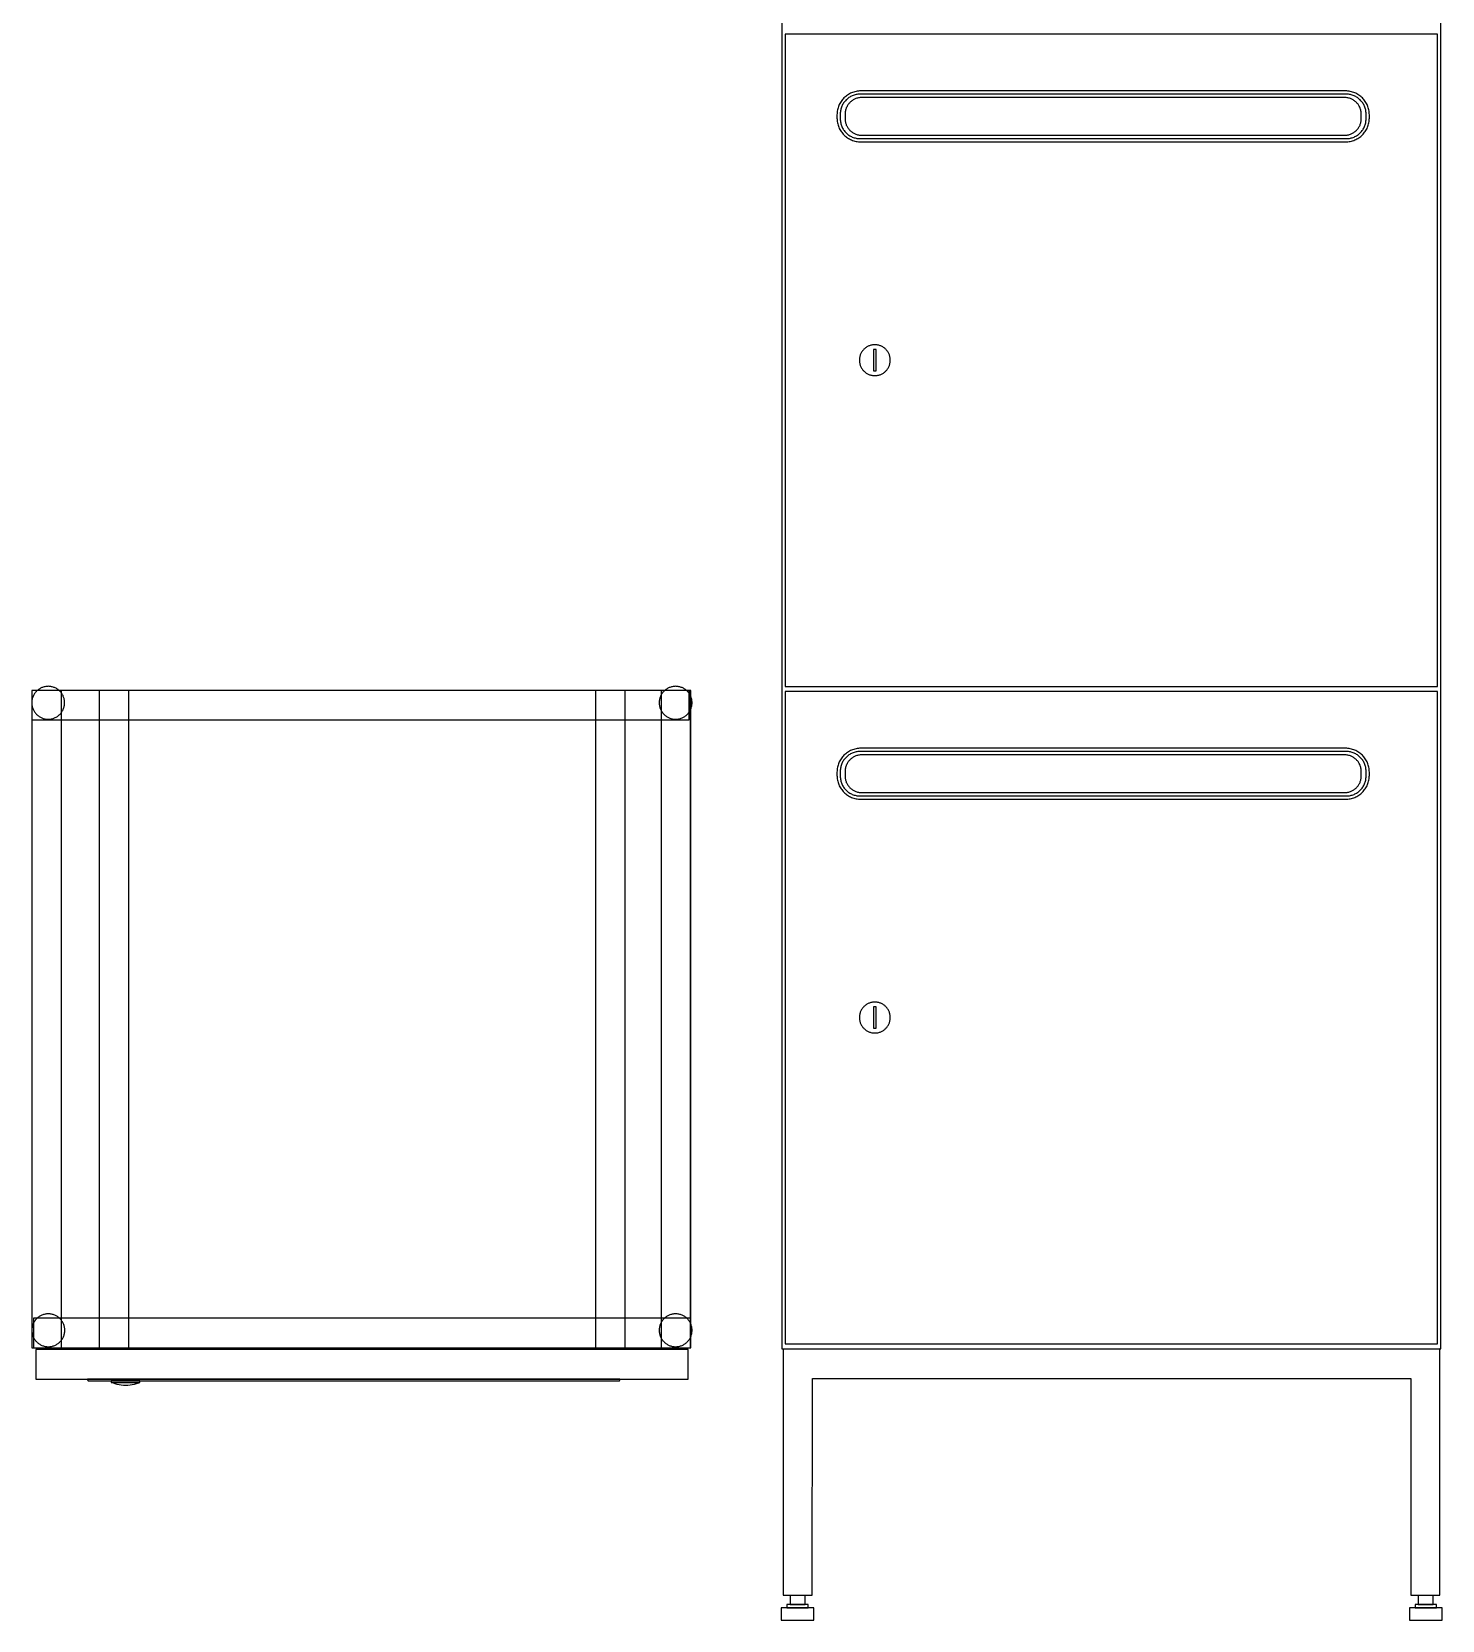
# Model space of a CAD drawing. Header units: millimetres. Extents: x 1075 to 13200, y 678 to 7235.
# Drawn here: x 1075 to 1934, y 3364 to 4331 of the extents above; entities that cross this region are included whole.
import ezdxf

# ---------------------------------------------------------------- set-up
doc = ezdxf.new("R2010")
doc.units = ezdxf.units.MM

msp = doc.modelspace()

# ---------------------------------------------------------------- linework, layer by layer
at = {"color": 0}
for points in [[(1932.81, 4729.5), (1531.81, 4729.5), (1531.81, 3529.5), (1932.81, 3529.5)], [(1095.27, 3922.69), (1095.26, 3923.2), (1095.22, 3923.71), (1095.15, 3924.21), (1095.07, 3924.7), (1094.95, 3925.19), (1094.82, 3925.66), (1094.66, 3926.12), (1094.48, 3926.58), (1094.28, 3927.02), (1094.06, 3927.45), (1093.82, 3927.87), (1093.56, 3928.28), (1093.28, 3928.67), (1092.98, 3929.05), (1092.67, 3929.41), (1092.34, 3929.76), (1091.99, 3930.09), (1091.63, 3930.4), (1091.25, 3930.7), (1090.86, 3930.98), (1090.45, 3931.24), (1090.03, 3931.48), (1089.6, 3931.7), (1089.16, 3931.9), (1088.71, 3932.08), (1088.24, 3932.24), (1087.77, 3932.37), (1087.28, 3932.48), (1086.79, 3932.57), (1086.29, 3932.64), (1085.78, 3932.67), (1085.27, 3932.69), (1084.76, 3932.67), (1084.25, 3932.64), (1083.75, 3932.57), (1083.26, 3932.48), (1082.77, 3932.37), (1082.3, 3932.24), (1081.83, 3932.08), (1081.38, 3931.9), (1080.94, 3931.7), (1080.5, 3931.48), (1080.09, 3931.24), (1079.68, 3930.98), (1079.29, 3930.7), (1078.91, 3930.4), (1078.55, 3930.09), (1078.2, 3929.76), (1077.87, 3929.41), (1077.55, 3929.05), (1077.26, 3928.67), (1076.98, 3928.28), (1076.72, 3927.87), (1076.48, 3927.45), (1076.26, 3927.02), (1076.06, 3926.58), (1075.88, 3926.12), (1075.72, 3925.66), (1075.58, 3925.19), (1075.47, 3924.7), (1075.38, 3924.21), (1075.32, 3923.71), (1075.28, 3923.2), (1075.27, 3922.69), (1075.28, 3922.17), (1075.32, 3921.67), (1075.38, 3921.17), (1075.47, 3920.67), (1075.58, 3920.19), (1075.72, 3919.72), (1075.88, 3919.25), (1076.06, 3918.8), (1076.26, 3918.35), (1076.48, 3917.92), (1076.72, 3917.5), (1076.98, 3917.1), (1077.26, 3916.71), (1077.55, 3916.33), (1077.87, 3915.97), (1078.2, 3915.62), (1078.55, 3915.29), (1078.91, 3914.97), (1079.29, 3914.68), (1079.68, 3914.4), (1080.09, 3914.14), (1080.5, 3913.9), (1080.94, 3913.67), (1081.38, 3913.47), (1081.83, 3913.3), (1082.3, 3913.14), (1082.77, 3913), (1083.26, 3912.89), (1083.75, 3912.8), (1084.25, 3912.74), (1084.76, 3912.7), (1085.27, 3912.69), (1085.78, 3912.7), (1086.29, 3912.74), (1086.79, 3912.8), (1087.28, 3912.89), (1087.77, 3913), (1088.24, 3913.14), (1088.71, 3913.3), (1089.16, 3913.47), (1089.6, 3913.67), (1090.03, 3913.9), (1090.45, 3914.14), (1090.86, 3914.4), (1091.25, 3914.68), (1091.63, 3914.97), (1091.99, 3915.29), (1092.34, 3915.62), (1092.67, 3915.97), (1092.98, 3916.33), (1093.28, 3916.71), (1093.56, 3917.1), (1093.82, 3917.5), (1094.06, 3917.92), (1094.28, 3918.35), (1094.48, 3918.8), (1094.66, 3919.25), (1094.82, 3919.72), (1094.95, 3920.19), (1095.07, 3920.67), (1095.15, 3921.17), (1095.22, 3921.67), (1095.26, 3922.17)], [(1476.3, 3930.16), (1075.3, 3930.16), (1075.3, 3530.16), (1476.3, 3530.16)], [(1093.4, 3930.16), (1075.4, 3930.16), (1075.4, 3530.16), (1093.4, 3530.16)], [(1475.4, 3930.16), (1075.4, 3930.16), (1075.4, 3912.36), (1475.4, 3912.36)], [(1093.34, 3930.16), (1075.4, 3930.16), (1075.4, 3530.24), (1093.34, 3530.24)], [(1134.32, 3930.08), (1116.27, 3930.08), (1116.27, 3530.26), (1134.32, 3530.26)], [(1436.32, 3930.08), (1418.27, 3930.08), (1418.27, 3530.26), (1436.32, 3530.26)], [(1477.12, 3922.69), (1477.11, 3923.2), (1477.07, 3923.71), (1477, 3924.21), (1476.91, 3924.7), (1476.8, 3925.19), (1476.67, 3925.66), (1476.51, 3926.12), (1476.33, 3926.58), (1476.13, 3927.02), (1475.91, 3927.45), (1475.67, 3927.87), (1475.41, 3928.28), (1475.13, 3928.67), (1474.83, 3929.05), (1474.52, 3929.41), (1474.19, 3929.76), (1473.84, 3930.09), (1473.48, 3930.4), (1473.1, 3930.7), (1472.71, 3930.98), (1472.3, 3931.24), (1471.88, 3931.48), (1471.45, 3931.7), (1471.01, 3931.9), (1470.55, 3932.08), (1470.09, 3932.24), (1469.62, 3932.37), (1469.13, 3932.48), (1468.64, 3932.57), (1468.14, 3932.64), (1467.63, 3932.67), (1467.12, 3932.69), (1466.6, 3932.67), (1466.1, 3932.64), (1465.6, 3932.57), (1465.1, 3932.48), (1464.62, 3932.37), (1464.15, 3932.24), (1463.68, 3932.08), (1463.23, 3931.9), (1462.78, 3931.7), (1462.35, 3931.48), (1461.94, 3931.24), (1461.53, 3930.98), (1461.14, 3930.7), (1460.76, 3930.4), (1460.4, 3930.09), (1460.05, 3929.76), (1459.72, 3929.41), (1459.4, 3929.05), (1459.11, 3928.67), (1458.83, 3928.28), (1458.57, 3927.87), (1458.33, 3927.45), (1458.11, 3927.02), (1457.9, 3926.58), (1457.73, 3926.12), (1457.57, 3925.66), (1457.43, 3925.19), (1457.32, 3924.7), (1457.23, 3924.21), (1457.17, 3923.71), (1457.13, 3923.2), (1457.12, 3922.69), (1457.13, 3922.17), (1457.17, 3921.67), (1457.23, 3921.17), (1457.32, 3920.67), (1457.43, 3920.19), (1457.57, 3919.72), (1457.73, 3919.25), (1457.9, 3918.8), (1458.11, 3918.35), (1458.33, 3917.92), (1458.57, 3917.5), (1458.83, 3917.1), (1459.11, 3916.71), (1459.4, 3916.33), (1459.72, 3915.97), (1460.05, 3915.62), (1460.4, 3915.29), (1460.76, 3914.97), (1461.14, 3914.68), (1461.53, 3914.4), (1461.94, 3914.14), (1462.35, 3913.9), (1462.78, 3913.67), (1463.23, 3913.47), (1463.68, 3913.3), (1464.15, 3913.14), (1464.62, 3913), (1465.1, 3912.89), (1465.6, 3912.8), (1466.1, 3912.74), (1466.6, 3912.7), (1467.12, 3912.69), (1467.63, 3912.7), (1468.14, 3912.74), (1468.64, 3912.8), (1469.13, 3912.89), (1469.62, 3913), (1470.09, 3913.14), (1470.55, 3913.3), (1471.01, 3913.47), (1471.45, 3913.67), (1471.88, 3913.9), (1472.3, 3914.14), (1472.71, 3914.4), (1473.1, 3914.68), (1473.48, 3914.97), (1473.84, 3915.29), (1474.19, 3915.62), (1474.52, 3915.97), (1474.83, 3916.33), (1475.13, 3916.71), (1475.41, 3917.1), (1475.67, 3917.5), (1475.91, 3917.92), (1476.13, 3918.35), (1476.33, 3918.8), (1476.51, 3919.25), (1476.67, 3919.72), (1476.8, 3920.19), (1476.91, 3920.67), (1477, 3921.17), (1477.07, 3921.67), (1477.11, 3922.17)], [(1476.23, 3930.22), (1458.23, 3930.22), (1458.23, 3530.22), (1476.23, 3530.22)], [(1476.3, 3930.16), (1458.3, 3930.16), (1458.3, 3530.16), (1476.3, 3530.16)], [(1095.35, 3540.84), (1095.34, 3541.36), (1095.3, 3541.86), (1095.24, 3542.36), (1095.15, 3542.86), (1095.03, 3543.34), (1094.9, 3543.81), (1094.74, 3544.28), (1094.56, 3544.73), (1094.36, 3545.18), (1094.14, 3545.61), (1093.9, 3546.03), (1093.64, 3546.43), (1093.36, 3546.82), (1093.07, 3547.2), (1092.75, 3547.56), (1092.42, 3547.91), (1092.07, 3548.24), (1091.71, 3548.56), (1091.33, 3548.85), (1090.94, 3549.13), (1090.53, 3549.39), (1090.11, 3549.63), (1089.68, 3549.86), (1089.24, 3550.06), (1088.79, 3550.23), (1088.32, 3550.39), (1087.85, 3550.53), (1087.36, 3550.64), (1086.87, 3550.73), (1086.37, 3550.79), (1085.86, 3550.83), (1085.35, 3550.84), (1084.84, 3550.83), (1084.33, 3550.79), (1083.83, 3550.73), (1083.34, 3550.64), (1082.85, 3550.53), (1082.38, 3550.39), (1081.91, 3550.23), (1081.46, 3550.06), (1081.02, 3549.86), (1080.59, 3549.63), (1080.17, 3549.39), (1079.76, 3549.13), (1079.37, 3548.85), (1078.99, 3548.56), (1078.63, 3548.24), (1078.28, 3547.91), (1077.95, 3547.56), (1077.64, 3547.2), (1077.34, 3546.82), (1077.06, 3546.43), (1076.8, 3546.03), (1076.56, 3545.61), (1076.34, 3545.18), (1076.14, 3544.73), (1075.96, 3544.28), (1075.8, 3543.81), (1075.66, 3543.34), (1075.55, 3542.86), (1075.47, 3542.36), (1075.4, 3541.86), (1075.36, 3541.36), (1075.35, 3540.84), (1075.36, 3540.33), (1075.4, 3539.82), (1075.47, 3539.32), (1075.55, 3538.83), (1075.66, 3538.34), (1075.8, 3537.87), (1075.96, 3537.41), (1076.14, 3536.95), (1076.34, 3536.51), (1076.56, 3536.08), (1076.8, 3535.66), (1077.06, 3535.25), (1077.34, 3534.86), (1077.64, 3534.48), (1077.95, 3534.12), (1078.28, 3533.77), (1078.63, 3533.44), (1078.99, 3533.13), (1079.37, 3532.83), (1079.76, 3532.55), (1080.17, 3532.29), (1080.59, 3532.05), (1081.02, 3531.83), (1081.46, 3531.63), (1081.91, 3531.45), (1082.38, 3531.29), (1082.85, 3531.16), (1083.34, 3531.05), (1083.83, 3530.96), (1084.33, 3530.89), (1084.84, 3530.86), (1085.35, 3530.84), (1085.86, 3530.86), (1086.37, 3530.89), (1086.87, 3530.96), (1087.36, 3531.05), (1087.85, 3531.16), (1088.32, 3531.29), (1088.79, 3531.45), (1089.24, 3531.63), (1089.68, 3531.83), (1090.11, 3532.05), (1090.53, 3532.29), (1090.94, 3532.55), (1091.33, 3532.83), (1091.71, 3533.13), (1092.07, 3533.44), (1092.42, 3533.77), (1092.75, 3534.12), (1093.07, 3534.48), (1093.36, 3534.86), (1093.64, 3535.25), (1093.9, 3535.66), (1094.14, 3536.08), (1094.36, 3536.51), (1094.56, 3536.95), (1094.74, 3537.41), (1094.9, 3537.87), (1095.03, 3538.34), (1095.15, 3538.83), (1095.24, 3539.32), (1095.3, 3539.82), (1095.34, 3540.33)], [(1476.3, 3548.16), (1076.3, 3548.16), (1076.3, 3530.16), (1476.3, 3530.16)], [(1477.12, 3540.84), (1477.11, 3541.36), (1477.07, 3541.86), (1477, 3542.36), (1476.91, 3542.86), (1476.8, 3543.34), (1476.67, 3543.81), (1476.51, 3544.28), (1476.33, 3544.73), (1476.13, 3545.18), (1475.91, 3545.61), (1475.67, 3546.03), (1475.41, 3546.43), (1475.13, 3546.82), (1474.83, 3547.2), (1474.52, 3547.56), (1474.19, 3547.91), (1473.84, 3548.24), (1473.48, 3548.56), (1473.1, 3548.85), (1472.71, 3549.13), (1472.3, 3549.39), (1471.88, 3549.63), (1471.45, 3549.86), (1471.01, 3550.06), (1470.55, 3550.23), (1470.09, 3550.39), (1469.62, 3550.53), (1469.13, 3550.64), (1468.64, 3550.73), (1468.14, 3550.79), (1467.63, 3550.83), (1467.12, 3550.84), (1466.6, 3550.83), (1466.1, 3550.79), (1465.6, 3550.73), (1465.1, 3550.64), (1464.62, 3550.53), (1464.15, 3550.39), (1463.68, 3550.23), (1463.23, 3550.06), (1462.78, 3549.86), (1462.35, 3549.63), (1461.94, 3549.39), (1461.53, 3549.13), (1461.14, 3548.85), (1460.76, 3548.56), (1460.4, 3548.24), (1460.05, 3547.91), (1459.72, 3547.56), (1459.4, 3547.2), (1459.11, 3546.82), (1458.83, 3546.43), (1458.57, 3546.03), (1458.33, 3545.61), (1458.11, 3545.18), (1457.9, 3544.73), (1457.73, 3544.28), (1457.57, 3543.81), (1457.43, 3543.34), (1457.32, 3542.86), (1457.23, 3542.36), (1457.17, 3541.86), (1457.13, 3541.36), (1457.12, 3540.84), (1457.13, 3540.33), (1457.17, 3539.82), (1457.23, 3539.32), (1457.32, 3538.83), (1457.43, 3538.34), (1457.57, 3537.87), (1457.73, 3537.41), (1457.9, 3536.95), (1458.11, 3536.51), (1458.33, 3536.08), (1458.57, 3535.66), (1458.83, 3535.25), (1459.11, 3534.86), (1459.4, 3534.48), (1459.72, 3534.12), (1460.05, 3533.77), (1460.4, 3533.44), (1460.76, 3533.13), (1461.14, 3532.83), (1461.53, 3532.55), (1461.94, 3532.29), (1462.35, 3532.05), (1462.78, 3531.83), (1463.23, 3531.63), (1463.68, 3531.45), (1464.15, 3531.29), (1464.62, 3531.16), (1465.1, 3531.05), (1465.6, 3530.96), (1466.1, 3530.89), (1466.6, 3530.86), (1467.12, 3530.84), (1467.63, 3530.86), (1468.14, 3530.89), (1468.64, 3530.96), (1469.13, 3531.05), (1469.62, 3531.16), (1470.09, 3531.29), (1470.55, 3531.45), (1471.01, 3531.63), (1471.45, 3531.83), (1471.88, 3532.05), (1472.3, 3532.29), (1472.71, 3532.55), (1473.1, 3532.83), (1473.48, 3533.13), (1473.84, 3533.44), (1474.19, 3533.77), (1474.52, 3534.12), (1474.83, 3534.48), (1475.13, 3534.86), (1475.41, 3535.25), (1475.67, 3535.66), (1475.91, 3536.08), (1476.13, 3536.51), (1476.33, 3536.95), (1476.51, 3537.41), (1476.67, 3537.87), (1476.8, 3538.34), (1476.91, 3538.83), (1477, 3539.32), (1477.07, 3539.82), (1477.11, 3540.33)], [(1474.73, 3529.07), (1077.73, 3529.07), (1077.73, 3511.07), (1474.73, 3511.07)], [(1433.23, 3511.1), (1109.25, 3511.1), (1109.25, 3510.63), (1109.25, 3510.6), (1109.25, 3510.58), (1109.26, 3510.55), (1109.26, 3510.53), (1109.27, 3510.5), (1109.27, 3510.48), (1109.28, 3510.45), (1109.29, 3510.43), (1109.3, 3510.41), (1109.31, 3510.38), (1109.32, 3510.36), (1109.34, 3510.34), (1109.35, 3510.32), (1109.37, 3510.3), (1109.38, 3510.28), (1109.4, 3510.26), (1109.42, 3510.25), (1109.44, 3510.23), (1109.46, 3510.22), (1109.48, 3510.2), (1109.5, 3510.19), (1109.52, 3510.18), (1109.54, 3510.16), (1109.57, 3510.15), (1109.59, 3510.14), (1109.61, 3510.14), (1109.64, 3510.13), (1109.66, 3510.12), (1109.69, 3510.12), (1109.72, 3510.12), (1109.74, 3510.11), (1109.77, 3510.11), (1432.71, 3510.11), (1432.74, 3510.11), (1432.77, 3510.12), (1432.79, 3510.12), (1432.82, 3510.12), (1432.84, 3510.13), (1432.87, 3510.14), (1432.89, 3510.14), (1432.91, 3510.15), (1432.94, 3510.16), (1432.96, 3510.18), (1432.98, 3510.19), (1433, 3510.2), (1433.02, 3510.22), (1433.04, 3510.23), (1433.06, 3510.25), (1433.08, 3510.26), (1433.1, 3510.28), (1433.11, 3510.3), (1433.13, 3510.32), (1433.14, 3510.34), (1433.16, 3510.36), (1433.17, 3510.38), (1433.18, 3510.41), (1433.19, 3510.43), (1433.2, 3510.45), (1433.21, 3510.48), (1433.22, 3510.5), (1433.22, 3510.53), (1433.23, 3510.55), (1433.23, 3510.58), (1433.23, 3510.6), (1433.23, 3510.63)], [(1141.03, 3510.13), (1123.5, 3510.13), (1123.5, 3508.98), (1141.03, 3508.98)]]:
    msp.add_lwpolyline(points, close=True, dxfattribs=at)
msp.add_lwpolyline([(1124.49, 3508.98), (1125.76, 3508.51), (1127.05, 3508.13), (1128.37, 3507.83), (1129.71, 3507.61), (1131.05, 3507.48), (1132.4, 3507.44), (1133.76, 3507.48), (1135.1, 3507.61), (1136.44, 3507.82), (1137.76, 3508.12), (1139.06, 3508.5), (1140.33, 3508.96)], dxfattribs=at)
for points in [[(1930.81, 4329.5, 0), (1533.81, 4329.5, 0), (1533.81, 3932.5, 0), (1930.81, 3932.5, 0)], [(1889.31, 4280.48, 0), (1889.29, 4281.22, 0), (1889.24, 4281.96, 0), (1889.14, 4282.69, 0), (1889.02, 4283.4, 0), (1888.85, 4284.1, 0), (1888.66, 4284.79, 0), (1888.43, 4285.47, 0), (1888.17, 4286.13, 0), (1887.88, 4286.77, 0), (1887.56, 4287.4, 0), (1887.21, 4288, 0), (1886.83, 4288.59, 0), (1886.42, 4289.16, 0), (1885.99, 4289.71, 0), (1885.54, 4290.24, 0), (1885.06, 4290.74, 0), (1884.55, 4291.22, 0), (1884.02, 4291.68, 0), (1883.48, 4292.11, 0), (1882.91, 4292.52, 0), (1882.32, 4292.89, 0), (1881.71, 4293.24, 0), (1881.08, 4293.56, 0), (1880.44, 4293.86, 0), (1879.78, 4294.12, 0), (1879.11, 4294.34, 0), (1878.42, 4294.54, 0), (1877.72, 4294.7, 0), (1877, 4294.83, 0), (1876.28, 4294.92, 0), (1875.54, 4294.98, 0), (1874.79, 4295, 0), (1579.83, 4295, 0), (1579.08, 4294.98, 0), (1578.35, 4294.92, 0), (1577.62, 4294.83, 0), (1576.91, 4294.7, 0), (1576.2, 4294.54, 0), (1575.52, 4294.34, 0), (1574.84, 4294.12, 0), (1574.18, 4293.86, 0), (1573.54, 4293.56, 0), (1572.91, 4293.24, 0), (1572.31, 4292.89, 0), (1571.72, 4292.52, 0), (1571.15, 4292.11, 0), (1570.6, 4291.68, 0), (1570.07, 4291.22, 0), (1569.57, 4290.74, 0), (1569.09, 4290.24, 0), (1568.63, 4289.71, 0), (1568.2, 4289.16, 0), (1567.79, 4288.59, 0), (1567.41, 4288, 0), (1567.07, 4287.4, 0), (1566.74, 4286.77, 0), (1566.45, 4286.13, 0), (1566.19, 4285.47, 0), (1565.96, 4284.79, 0), (1565.77, 4284.1, 0), (1565.61, 4283.4, 0), (1565.48, 4282.69, 0), (1565.39, 4281.96, 0), (1565.33, 4281.22, 0), (1565.31, 4280.48, 0), (1565.31, 4278.52, 0), (1565.33, 4277.77, 0), (1565.39, 4277.03, 0), (1565.48, 4276.31, 0), (1565.61, 4275.59, 0), (1565.77, 4274.89, 0), (1565.96, 4274.2, 0), (1566.19, 4273.53, 0), (1566.45, 4272.87, 0), (1566.74, 4272.23, 0), (1567.07, 4271.6, 0), (1567.41, 4270.99, 0), (1567.79, 4270.4, 0), (1568.2, 4269.83, 0), (1568.63, 4269.28, 0), (1569.09, 4268.76, 0), (1569.57, 4268.25, 0), (1570.07, 4267.77, 0), (1570.6, 4267.32, 0), (1571.15, 4266.88, 0), (1571.72, 4266.48, 0), (1572.31, 4266.1, 0), (1572.91, 4265.75, 0), (1573.54, 4265.43, 0), (1574.18, 4265.14, 0), (1574.84, 4264.88, 0), (1575.52, 4264.65, 0), (1576.2, 4264.45, 0), (1576.91, 4264.29, 0), (1577.62, 4264.16, 0), (1578.35, 4264.07, 0), (1579.08, 4264.02, 0), (1579.83, 4264, 0), (1874.79, 4264, 0), (1875.54, 4264.02, 0), (1876.28, 4264.07, 0), (1877, 4264.16, 0), (1877.72, 4264.29, 0), (1878.42, 4264.45, 0), (1879.11, 4264.65, 0), (1879.78, 4264.88, 0), (1880.44, 4265.14, 0), (1881.08, 4265.43, 0), (1881.71, 4265.75, 0), (1882.32, 4266.1, 0), (1882.91, 4266.48, 0), (1883.48, 4266.88, 0), (1884.02, 4267.32, 0), (1884.55, 4267.77, 0), (1885.06, 4268.25, 0), (1885.54, 4268.76, 0), (1885.99, 4269.28, 0), (1886.42, 4269.83, 0), (1886.83, 4270.4, 0), (1887.21, 4270.99, 0), (1887.56, 4271.6, 0), (1887.88, 4272.23, 0), (1888.17, 4272.87, 0), (1888.43, 4273.53, 0), (1888.66, 4274.2, 0), (1888.85, 4274.89, 0), (1889.02, 4275.59, 0), (1889.14, 4276.31, 0), (1889.24, 4277.03, 0), (1889.29, 4277.77, 0), (1889.31, 4278.52, 0)], [(1887.31, 4281, 0), (1887.3, 4281.61, 0), (1887.25, 4282.22, 0), (1887.17, 4282.82, 0), (1887.07, 4283.41, 0), (1886.93, 4283.99, 0), (1886.77, 4284.56, 0), (1886.58, 4285.12, 0), (1886.37, 4285.67, 0), (1886.13, 4286.2, 0), (1885.86, 4286.71, 0), (1885.57, 4287.22, 0), (1885.26, 4287.7, 0), (1884.93, 4288.17, 0), (1884.57, 4288.63, 0), (1884.19, 4289.06, 0), (1883.79, 4289.48, 0), (1883.38, 4289.88, 0), (1882.94, 4290.26, 0), (1882.49, 4290.61, 0), (1882.02, 4290.95, 0), (1881.53, 4291.26, 0), (1881.03, 4291.55, 0), (1880.51, 4291.81, 0), (1879.98, 4292.05, 0), (1879.44, 4292.27, 0), (1878.88, 4292.46, 0), (1878.31, 4292.62, 0), (1877.73, 4292.75, 0), (1877.14, 4292.86, 0), (1876.54, 4292.94, 0), (1875.93, 4292.98, 0), (1875.31, 4293, 0), (1579.31, 4293, 0), (1578.69, 4292.98, 0), (1578.09, 4292.94, 0), (1577.49, 4292.86, 0), (1576.89, 4292.75, 0), (1576.31, 4292.62, 0), (1575.74, 4292.46, 0), (1575.19, 4292.27, 0), (1574.64, 4292.05, 0), (1574.11, 4291.81, 0), (1573.59, 4291.55, 0), (1573.09, 4291.26, 0), (1572.6, 4290.95, 0), (1572.13, 4290.61, 0), (1571.68, 4290.26, 0), (1571.24, 4289.88, 0), (1570.83, 4289.48, 0), (1570.43, 4289.06, 0), (1570.05, 4288.63, 0), (1569.7, 4288.17, 0), (1569.36, 4287.7, 0), (1569.05, 4287.22, 0), (1568.76, 4286.71, 0), (1568.5, 4286.2, 0), (1568.26, 4285.67, 0), (1568.04, 4285.12, 0), (1567.85, 4284.56, 0), (1567.69, 4283.99, 0), (1567.56, 4283.41, 0), (1567.45, 4282.82, 0), (1567.37, 4282.22, 0), (1567.33, 4281.61, 0), (1567.31, 4281, 0), (1567.31, 4278, 0), (1567.33, 4277.38, 0), (1567.37, 4276.77, 0), (1567.45, 4276.17, 0), (1567.56, 4275.58, 0), (1567.69, 4275, 0), (1567.85, 4274.43, 0), (1568.04, 4273.87, 0), (1568.26, 4273.33, 0), (1568.5, 4272.8, 0), (1568.76, 4272.28, 0), (1569.05, 4271.78, 0), (1569.36, 4271.29, 0), (1569.7, 4270.82, 0), (1570.05, 4270.37, 0), (1570.43, 4269.93, 0), (1570.83, 4269.51, 0), (1571.24, 4269.12, 0), (1571.68, 4268.74, 0), (1572.13, 4268.38, 0), (1572.6, 4268.05, 0), (1573.09, 4267.74, 0), (1573.59, 4267.45, 0), (1574.11, 4267.18, 0), (1574.64, 4266.94, 0), (1575.19, 4266.73, 0), (1575.74, 4266.54, 0), (1576.31, 4266.38, 0), (1576.89, 4266.24, 0), (1577.49, 4266.14, 0), (1578.09, 4266.06, 0), (1578.69, 4266.01, 0), (1579.31, 4266, 0), (1875.31, 4266, 0), (1875.93, 4266.01, 0), (1876.54, 4266.06, 0), (1877.14, 4266.14, 0), (1877.73, 4266.24, 0), (1878.31, 4266.38, 0), (1878.88, 4266.54, 0), (1879.44, 4266.73, 0), (1879.98, 4266.94, 0), (1880.51, 4267.18, 0), (1881.03, 4267.45, 0), (1881.53, 4267.74, 0), (1882.02, 4268.05, 0), (1882.49, 4268.38, 0), (1882.94, 4268.74, 0), (1883.38, 4269.12, 0), (1883.79, 4269.51, 0), (1884.19, 4269.93, 0), (1884.57, 4270.37, 0), (1884.93, 4270.82, 0), (1885.26, 4271.29, 0), (1885.57, 4271.78, 0), (1885.86, 4272.28, 0), (1886.13, 4272.8, 0), (1886.37, 4273.33, 0), (1886.58, 4273.87, 0), (1886.77, 4274.43, 0), (1886.93, 4275, 0), (1887.07, 4275.58, 0), (1887.17, 4276.17, 0), (1887.25, 4276.77, 0), (1887.3, 4277.38, 0), (1887.31, 4278, 0)], [(1884.42, 4280.8, 0), (1884.41, 4281.33, 0), (1884.37, 4281.84, 0), (1884.3, 4282.35, 0), (1884.21, 4282.85, 0), (1884.1, 4283.34, 0), (1883.96, 4283.82, 0), (1883.8, 4284.3, 0), (1883.62, 4284.76, 0), (1883.42, 4285.21, 0), (1883.19, 4285.65, 0), (1882.95, 4286.07, 0), (1882.68, 4286.48, 0), (1882.4, 4286.88, 0), (1882.1, 4287.27, 0), (1881.78, 4287.64, 0), (1881.44, 4287.99, 0), (1881.09, 4288.33, 0), (1880.72, 4288.64, 0), (1880.33, 4288.95, 0), (1879.94, 4289.23, 0), (1879.52, 4289.49, 0), (1879.1, 4289.74, 0), (1878.66, 4289.96, 0), (1878.21, 4290.17, 0), (1877.75, 4290.35, 0), (1877.28, 4290.51, 0), (1876.79, 4290.65, 0), (1876.3, 4290.76, 0), (1875.8, 4290.85, 0), (1875.29, 4290.91, 0), (1874.78, 4290.95, 0), (1874.26, 4290.97, 0), (1580.37, 4290.97, 0), (1579.84, 4290.95, 0), (1579.33, 4290.91, 0), (1578.82, 4290.85, 0), (1578.32, 4290.76, 0), (1577.83, 4290.65, 0), (1577.35, 4290.51, 0), (1576.87, 4290.35, 0), (1576.41, 4290.17, 0), (1575.96, 4289.96, 0), (1575.52, 4289.74, 0), (1575.1, 4289.49, 0), (1574.69, 4289.23, 0), (1574.29, 4288.95, 0), (1573.9, 4288.64, 0), (1573.53, 4288.33, 0), (1573.18, 4287.99, 0), (1572.84, 4287.64, 0), (1572.53, 4287.27, 0), (1572.22, 4286.88, 0), (1571.94, 4286.48, 0), (1571.68, 4286.07, 0), (1571.43, 4285.65, 0), (1571.21, 4285.21, 0), (1571, 4284.76, 0), (1570.82, 4284.3, 0), (1570.66, 4283.82, 0), (1570.52, 4283.34, 0), (1570.41, 4282.85, 0), (1570.32, 4282.35, 0), (1570.26, 4281.84, 0), (1570.22, 4281.33, 0), (1570.2, 4280.8, 0), (1570.2, 4278.19, 0), (1570.22, 4277.67, 0), (1570.26, 4277.15, 0), (1570.32, 4276.64, 0), (1570.41, 4276.14, 0), (1570.52, 4275.65, 0), (1570.66, 4275.17, 0), (1570.82, 4274.7, 0), (1571, 4274.24, 0), (1571.21, 4273.79, 0), (1571.43, 4273.35, 0), (1571.68, 4272.92, 0), (1571.94, 4272.51, 0), (1572.22, 4272.11, 0), (1572.53, 4271.73, 0), (1572.84, 4271.36, 0), (1573.18, 4271.01, 0), (1573.53, 4270.67, 0), (1573.9, 4270.35, 0), (1574.29, 4270.05, 0), (1574.69, 4269.76, 0), (1575.1, 4269.5, 0), (1575.52, 4269.26, 0), (1575.96, 4269.03, 0), (1576.41, 4268.83, 0), (1576.87, 4268.64, 0), (1577.35, 4268.48, 0), (1577.83, 4268.35, 0), (1578.32, 4268.23, 0), (1578.82, 4268.14, 0), (1579.33, 4268.08, 0), (1579.84, 4268.04, 0), (1580.37, 4268.03, 0), (1874.26, 4268.03, 0), (1874.78, 4268.04, 0), (1875.29, 4268.08, 0), (1875.8, 4268.14, 0), (1876.3, 4268.23, 0), (1876.79, 4268.35, 0), (1877.28, 4268.48, 0), (1877.75, 4268.64, 0), (1878.21, 4268.83, 0), (1878.66, 4269.03, 0), (1879.1, 4269.26, 0), (1879.52, 4269.5, 0), (1879.94, 4269.76, 0), (1880.33, 4270.05, 0), (1880.72, 4270.35, 0), (1881.09, 4270.67, 0), (1881.44, 4271.01, 0), (1881.78, 4271.36, 0), (1882.1, 4271.73, 0), (1882.4, 4272.11, 0), (1882.68, 4272.51, 0), (1882.95, 4272.92, 0), (1883.19, 4273.35, 0), (1883.42, 4273.79, 0), (1883.62, 4274.24, 0), (1883.8, 4274.7, 0), (1883.96, 4275.17, 0), (1884.1, 4275.65, 0), (1884.21, 4276.14, 0), (1884.3, 4276.64, 0), (1884.37, 4277.15, 0), (1884.41, 4277.67, 0), (1884.42, 4278.19, 0)], [(1597.76, 4131.15, 0.48), (1597.75, 4131.63, 0.48), (1597.71, 4132.11, 0.48), (1597.65, 4132.58, 0.48), (1597.57, 4133.04, 0.48), (1597.46, 4133.5, 0.48), (1597.34, 4133.95, 0.48), (1597.19, 4134.38, 0.48), (1597.02, 4134.81, 0.48), (1596.83, 4135.23, 0.48), (1596.62, 4135.63, 0.48), (1596.4, 4136.03, 0.48), (1596.15, 4136.41, 0.48), (1595.89, 4136.78, 0.48), (1595.61, 4137.13, 0.48), (1595.32, 4137.47, 0.48), (1595, 4137.8, 0.48), (1594.68, 4138.11, 0.48), (1594.34, 4138.41, 0.48), (1593.98, 4138.69, 0.48), (1593.61, 4138.95, 0.48), (1593.23, 4139.19, 0.48), (1592.84, 4139.42, 0.48), (1592.43, 4139.63, 0.48), (1592.02, 4139.82, 0.48), (1591.59, 4139.98, 0.48), (1591.15, 4140.13, 0.48), (1590.7, 4140.26, 0.48), (1590.25, 4140.36, 0.48), (1589.79, 4140.45, 0.48), (1589.32, 4140.51, 0.48), (1588.84, 4140.54, 0.48), (1588.36, 4140.56, 0.48), (1587.87, 4140.54, 0.48), (1587.4, 4140.51, 0.48), (1586.93, 4140.45, 0.48), (1586.46, 4140.36, 0.48), (1586.01, 4140.26, 0.48), (1585.56, 4140.13, 0.48), (1585.12, 4139.98, 0.48), (1584.7, 4139.82, 0.48), (1584.28, 4139.63, 0.48), (1583.88, 4139.42, 0.48), (1583.48, 4139.19, 0.48), (1583.1, 4138.95, 0.48), (1582.73, 4138.69, 0.48), (1582.38, 4138.41, 0.48), (1582.03, 4138.11, 0.48), (1581.71, 4137.8, 0.48), (1581.4, 4137.47, 0.48), (1581.1, 4137.13, 0.48), (1580.82, 4136.78, 0.48), (1580.56, 4136.41, 0.48), (1580.32, 4136.03, 0.48), (1580.09, 4135.63, 0.48), (1579.88, 4135.23, 0.48), (1579.69, 4134.81, 0.48), (1579.52, 4134.38, 0.48), (1579.38, 4133.95, 0.48), (1579.25, 4133.5, 0.48), (1579.14, 4133.04, 0.48), (1579.06, 4132.58, 0.48), (1579, 4132.11, 0.48), (1578.96, 4131.63, 0.48), (1578.95, 4131.15, 0.48), (1578.96, 4130.67, 0.48), (1579, 4130.19, 0.48), (1579.06, 4129.72, 0.48), (1579.14, 4129.26, 0.48), (1579.25, 4128.8, 0.48), (1579.38, 4128.36, 0.48), (1579.52, 4127.92, 0.48), (1579.69, 4127.49, 0.48), (1579.88, 4127.08, 0.48), (1580.09, 4126.67, 0.48), (1580.32, 4126.28, 0.48), (1580.56, 4125.89, 0.48), (1580.82, 4125.53, 0.48), (1581.1, 4125.17, 0.48), (1581.4, 4124.83, 0.48), (1581.71, 4124.5, 0.48), (1582.03, 4124.19, 0.48), (1582.38, 4123.9, 0.48), (1582.73, 4123.62, 0.48), (1583.1, 4123.35, 0.48), (1583.48, 4123.11, 0.48), (1583.88, 4122.88, 0.48), (1584.28, 4122.67, 0.48), (1584.7, 4122.49, 0.48), (1585.12, 4122.32, 0.48), (1585.56, 4122.17, 0.48), (1586.01, 4122.04, 0.48), (1586.46, 4121.94, 0.48), (1586.93, 4121.85, 0.48), (1587.4, 4121.79, 0.48), (1587.87, 4121.76, 0.48), (1588.36, 4121.75, 0.48), (1588.84, 4121.76, 0.48), (1589.32, 4121.79, 0.48), (1589.79, 4121.85, 0.48), (1590.25, 4121.94, 0.48), (1590.7, 4122.04, 0.48), (1591.15, 4122.17, 0.48), (1591.59, 4122.32, 0.48), (1592.02, 4122.49, 0.48), (1592.43, 4122.67, 0.48), (1592.84, 4122.88, 0.48), (1593.23, 4123.11, 0.48), (1593.61, 4123.35, 0.48), (1593.98, 4123.62, 0.48), (1594.34, 4123.9, 0.48), (1594.68, 4124.19, 0.48), (1595, 4124.5, 0.48), (1595.32, 4124.83, 0.48), (1595.61, 4125.17, 0.48), (1595.89, 4125.53, 0.48), (1596.15, 4125.89, 0.48), (1596.4, 4126.28, 0.48), (1596.62, 4126.67, 0.48), (1596.83, 4127.08, 0.48), (1597.02, 4127.49, 0.48), (1597.19, 4127.92, 0.48), (1597.34, 4128.36, 0.48), (1597.46, 4128.8, 0.48), (1597.57, 4129.26, 0.48), (1597.65, 4129.72, 0.48), (1597.71, 4130.19, 0.48), (1597.75, 4130.67, 0.48)], [(1589.09, 4137.62, 0.48), (1587.49, 4137.62, 0.48), (1587.49, 4124.59, 0.48), (1589.09, 4124.59, 0.48)], [(1930.81, 3929.5, 0), (1533.81, 3929.5, 0), (1533.81, 3532.5, 0), (1930.81, 3532.5, 0)], [(1889.31, 3880.48, 0), (1889.29, 3881.22, 0), (1889.24, 3881.96, 0), (1889.14, 3882.69, 0), (1889.02, 3883.4, 0), (1888.85, 3884.1, 0), (1888.66, 3884.79, 0), (1888.43, 3885.47, 0), (1888.17, 3886.13, 0), (1887.88, 3886.77, 0), (1887.56, 3887.4, 0), (1887.21, 3888, 0), (1886.83, 3888.59, 0), (1886.42, 3889.16, 0), (1885.99, 3889.71, 0), (1885.54, 3890.24, 0), (1885.06, 3890.74, 0), (1884.55, 3891.22, 0), (1884.02, 3891.68, 0), (1883.48, 3892.11, 0), (1882.91, 3892.52, 0), (1882.32, 3892.89, 0), (1881.71, 3893.24, 0), (1881.08, 3893.56, 0), (1880.44, 3893.86, 0), (1879.78, 3894.12, 0), (1879.11, 3894.34, 0), (1878.42, 3894.54, 0), (1877.72, 3894.7, 0), (1877, 3894.83, 0), (1876.28, 3894.92, 0), (1875.54, 3894.98, 0), (1874.79, 3895, 0), (1579.83, 3895, 0), (1579.08, 3894.98, 0), (1578.35, 3894.92, 0), (1577.62, 3894.83, 0), (1576.91, 3894.7, 0), (1576.2, 3894.54, 0), (1575.52, 3894.34, 0), (1574.84, 3894.12, 0), (1574.18, 3893.86, 0), (1573.54, 3893.56, 0), (1572.91, 3893.24, 0), (1572.31, 3892.89, 0), (1571.72, 3892.52, 0), (1571.15, 3892.11, 0), (1570.6, 3891.68, 0), (1570.07, 3891.22, 0), (1569.57, 3890.74, 0), (1569.09, 3890.24, 0), (1568.63, 3889.71, 0), (1568.2, 3889.16, 0), (1567.79, 3888.59, 0), (1567.41, 3888, 0), (1567.07, 3887.4, 0), (1566.74, 3886.77, 0), (1566.45, 3886.13, 0), (1566.19, 3885.47, 0), (1565.96, 3884.79, 0), (1565.77, 3884.1, 0), (1565.61, 3883.4, 0), (1565.48, 3882.69, 0), (1565.39, 3881.96, 0), (1565.33, 3881.22, 0), (1565.31, 3880.48, 0), (1565.31, 3878.52, 0), (1565.33, 3877.77, 0), (1565.39, 3877.03, 0), (1565.48, 3876.31, 0), (1565.61, 3875.59, 0), (1565.77, 3874.89, 0), (1565.96, 3874.2, 0), (1566.19, 3873.53, 0), (1566.45, 3872.87, 0), (1566.74, 3872.23, 0), (1567.07, 3871.6, 0), (1567.41, 3870.99, 0), (1567.79, 3870.4, 0), (1568.2, 3869.83, 0), (1568.63, 3869.28, 0), (1569.09, 3868.76, 0), (1569.57, 3868.25, 0), (1570.07, 3867.77, 0), (1570.6, 3867.32, 0), (1571.15, 3866.88, 0), (1571.72, 3866.48, 0), (1572.31, 3866.1, 0), (1572.91, 3865.75, 0), (1573.54, 3865.43, 0), (1574.18, 3865.14, 0), (1574.84, 3864.88, 0), (1575.52, 3864.65, 0), (1576.2, 3864.45, 0), (1576.91, 3864.29, 0), (1577.62, 3864.16, 0), (1578.35, 3864.07, 0), (1579.08, 3864.02, 0), (1579.83, 3864, 0), (1874.79, 3864, 0), (1875.54, 3864.02, 0), (1876.28, 3864.07, 0), (1877, 3864.16, 0), (1877.72, 3864.29, 0), (1878.42, 3864.45, 0), (1879.11, 3864.65, 0), (1879.78, 3864.88, 0), (1880.44, 3865.14, 0), (1881.08, 3865.43, 0), (1881.71, 3865.75, 0), (1882.32, 3866.1, 0), (1882.91, 3866.48, 0), (1883.48, 3866.88, 0), (1884.02, 3867.32, 0), (1884.55, 3867.77, 0), (1885.06, 3868.25, 0), (1885.54, 3868.76, 0), (1885.99, 3869.28, 0), (1886.42, 3869.83, 0), (1886.83, 3870.4, 0), (1887.21, 3870.99, 0), (1887.56, 3871.6, 0), (1887.88, 3872.23, 0), (1888.17, 3872.87, 0), (1888.43, 3873.53, 0), (1888.66, 3874.2, 0), (1888.85, 3874.89, 0), (1889.02, 3875.59, 0), (1889.14, 3876.31, 0), (1889.24, 3877.03, 0), (1889.29, 3877.77, 0), (1889.31, 3878.52, 0)], [(1887.31, 3881, 0), (1887.3, 3881.61, 0), (1887.25, 3882.22, 0), (1887.17, 3882.82, 0), (1887.07, 3883.41, 0), (1886.93, 3883.99, 0), (1886.77, 3884.56, 0), (1886.58, 3885.12, 0), (1886.37, 3885.67, 0), (1886.13, 3886.2, 0), (1885.86, 3886.71, 0), (1885.57, 3887.22, 0), (1885.26, 3887.7, 0), (1884.93, 3888.17, 0), (1884.57, 3888.63, 0), (1884.19, 3889.06, 0), (1883.79, 3889.48, 0), (1883.38, 3889.88, 0), (1882.94, 3890.26, 0), (1882.49, 3890.61, 0), (1882.02, 3890.95, 0), (1881.53, 3891.26, 0), (1881.03, 3891.55, 0), (1880.51, 3891.81, 0), (1879.98, 3892.05, 0), (1879.44, 3892.27, 0), (1878.88, 3892.46, 0), (1878.31, 3892.62, 0), (1877.73, 3892.75, 0), (1877.14, 3892.86, 0), (1876.54, 3892.94, 0), (1875.93, 3892.98, 0), (1875.31, 3893, 0), (1579.31, 3893, 0), (1578.69, 3892.98, 0), (1578.09, 3892.94, 0), (1577.49, 3892.86, 0), (1576.89, 3892.75, 0), (1576.31, 3892.62, 0), (1575.74, 3892.46, 0), (1575.19, 3892.27, 0), (1574.64, 3892.05, 0), (1574.11, 3891.81, 0), (1573.59, 3891.55, 0), (1573.09, 3891.26, 0), (1572.6, 3890.95, 0), (1572.13, 3890.61, 0), (1571.68, 3890.26, 0), (1571.24, 3889.88, 0), (1570.83, 3889.48, 0), (1570.43, 3889.06, 0), (1570.05, 3888.63, 0), (1569.7, 3888.17, 0), (1569.36, 3887.7, 0), (1569.05, 3887.22, 0), (1568.76, 3886.71, 0), (1568.5, 3886.2, 0), (1568.26, 3885.67, 0), (1568.04, 3885.12, 0), (1567.85, 3884.56, 0), (1567.69, 3883.99, 0), (1567.56, 3883.41, 0), (1567.45, 3882.82, 0), (1567.37, 3882.22, 0), (1567.33, 3881.61, 0), (1567.31, 3881, 0), (1567.31, 3878, 0), (1567.33, 3877.38, 0), (1567.37, 3876.77, 0), (1567.45, 3876.17, 0), (1567.56, 3875.58, 0), (1567.69, 3875, 0), (1567.85, 3874.43, 0), (1568.04, 3873.87, 0), (1568.26, 3873.33, 0), (1568.5, 3872.8, 0), (1568.76, 3872.28, 0), (1569.05, 3871.78, 0), (1569.36, 3871.29, 0), (1569.7, 3870.82, 0), (1570.05, 3870.37, 0), (1570.43, 3869.93, 0), (1570.83, 3869.51, 0), (1571.24, 3869.12, 0), (1571.68, 3868.74, 0), (1572.13, 3868.38, 0), (1572.6, 3868.05, 0), (1573.09, 3867.74, 0), (1573.59, 3867.45, 0), (1574.11, 3867.18, 0), (1574.64, 3866.94, 0), (1575.19, 3866.73, 0), (1575.74, 3866.54, 0), (1576.31, 3866.38, 0), (1576.89, 3866.24, 0), (1577.49, 3866.14, 0), (1578.09, 3866.06, 0), (1578.69, 3866.01, 0), (1579.31, 3866, 0), (1875.31, 3866, 0), (1875.93, 3866.01, 0), (1876.54, 3866.06, 0), (1877.14, 3866.14, 0), (1877.73, 3866.24, 0), (1878.31, 3866.38, 0), (1878.88, 3866.54, 0), (1879.44, 3866.73, 0), (1879.98, 3866.94, 0), (1880.51, 3867.18, 0), (1881.03, 3867.45, 0), (1881.53, 3867.74, 0), (1882.02, 3868.05, 0), (1882.49, 3868.38, 0), (1882.94, 3868.74, 0), (1883.38, 3869.12, 0), (1883.79, 3869.51, 0), (1884.19, 3869.93, 0), (1884.57, 3870.37, 0), (1884.93, 3870.82, 0), (1885.26, 3871.29, 0), (1885.57, 3871.78, 0), (1885.86, 3872.28, 0), (1886.13, 3872.8, 0), (1886.37, 3873.33, 0), (1886.58, 3873.87, 0), (1886.77, 3874.43, 0), (1886.93, 3875, 0), (1887.07, 3875.58, 0), (1887.17, 3876.17, 0), (1887.25, 3876.77, 0), (1887.3, 3877.38, 0), (1887.31, 3878, 0)], [(1884.42, 3880.8, 0), (1884.41, 3881.33, 0), (1884.37, 3881.84, 0), (1884.3, 3882.35, 0), (1884.21, 3882.85, 0), (1884.1, 3883.34, 0), (1883.96, 3883.82, 0), (1883.8, 3884.3, 0), (1883.62, 3884.76, 0), (1883.42, 3885.21, 0), (1883.19, 3885.65, 0), (1882.95, 3886.07, 0), (1882.68, 3886.48, 0), (1882.4, 3886.88, 0), (1882.1, 3887.27, 0), (1881.78, 3887.64, 0), (1881.44, 3887.99, 0), (1881.09, 3888.33, 0), (1880.72, 3888.64, 0), (1880.33, 3888.95, 0), (1879.94, 3889.23, 0), (1879.52, 3889.49, 0), (1879.1, 3889.74, 0), (1878.66, 3889.96, 0), (1878.21, 3890.17, 0), (1877.75, 3890.35, 0), (1877.28, 3890.51, 0), (1876.79, 3890.65, 0), (1876.3, 3890.76, 0), (1875.8, 3890.85, 0), (1875.29, 3890.91, 0), (1874.78, 3890.95, 0), (1874.26, 3890.97, 0), (1580.37, 3890.97, 0), (1579.84, 3890.95, 0), (1579.33, 3890.91, 0), (1578.82, 3890.85, 0), (1578.32, 3890.76, 0), (1577.83, 3890.65, 0), (1577.35, 3890.51, 0), (1576.87, 3890.35, 0), (1576.41, 3890.17, 0), (1575.96, 3889.96, 0), (1575.52, 3889.74, 0), (1575.1, 3889.49, 0), (1574.69, 3889.23, 0), (1574.29, 3888.95, 0), (1573.9, 3888.64, 0), (1573.53, 3888.33, 0), (1573.18, 3887.99, 0), (1572.84, 3887.64, 0), (1572.53, 3887.27, 0), (1572.22, 3886.88, 0), (1571.94, 3886.48, 0), (1571.68, 3886.07, 0), (1571.43, 3885.65, 0), (1571.21, 3885.21, 0), (1571, 3884.76, 0), (1570.82, 3884.3, 0), (1570.66, 3883.82, 0), (1570.52, 3883.34, 0), (1570.41, 3882.85, 0), (1570.32, 3882.35, 0), (1570.26, 3881.84, 0), (1570.22, 3881.33, 0), (1570.2, 3880.8, 0), (1570.2, 3878.19, 0), (1570.22, 3877.67, 0), (1570.26, 3877.15, 0), (1570.32, 3876.64, 0), (1570.41, 3876.14, 0), (1570.52, 3875.65, 0), (1570.66, 3875.17, 0), (1570.82, 3874.7, 0), (1571, 3874.24, 0), (1571.21, 3873.79, 0), (1571.43, 3873.35, 0), (1571.68, 3872.92, 0), (1571.94, 3872.51, 0), (1572.22, 3872.11, 0), (1572.53, 3871.73, 0), (1572.84, 3871.36, 0), (1573.18, 3871.01, 0), (1573.53, 3870.67, 0), (1573.9, 3870.35, 0), (1574.29, 3870.05, 0), (1574.69, 3869.76, 0), (1575.1, 3869.5, 0), (1575.52, 3869.26, 0), (1575.96, 3869.03, 0), (1576.41, 3868.83, 0), (1576.87, 3868.64, 0), (1577.35, 3868.48, 0), (1577.83, 3868.35, 0), (1578.32, 3868.23, 0), (1578.82, 3868.14, 0), (1579.33, 3868.08, 0), (1579.84, 3868.04, 0), (1580.37, 3868.03, 0), (1874.26, 3868.03, 0), (1874.78, 3868.04, 0), (1875.29, 3868.08, 0), (1875.8, 3868.14, 0), (1876.3, 3868.23, 0), (1876.79, 3868.35, 0), (1877.28, 3868.48, 0), (1877.75, 3868.64, 0), (1878.21, 3868.83, 0), (1878.66, 3869.03, 0), (1879.1, 3869.26, 0), (1879.52, 3869.5, 0), (1879.94, 3869.76, 0), (1880.33, 3870.05, 0), (1880.72, 3870.35, 0), (1881.09, 3870.67, 0), (1881.44, 3871.01, 0), (1881.78, 3871.36, 0), (1882.1, 3871.73, 0), (1882.4, 3872.11, 0), (1882.68, 3872.51, 0), (1882.95, 3872.92, 0), (1883.19, 3873.35, 0), (1883.42, 3873.79, 0), (1883.62, 3874.24, 0), (1883.8, 3874.7, 0), (1883.96, 3875.17, 0), (1884.1, 3875.65, 0), (1884.21, 3876.14, 0), (1884.3, 3876.64, 0), (1884.37, 3877.15, 0), (1884.41, 3877.67, 0), (1884.42, 3878.19, 0)], [(1597.76, 3731.15, 0.48), (1597.75, 3731.63, 0.48), (1597.71, 3732.11, 0.48), (1597.65, 3732.58, 0.48), (1597.57, 3733.04, 0.48), (1597.46, 3733.5, 0.48), (1597.34, 3733.95, 0.48), (1597.19, 3734.38, 0.48), (1597.02, 3734.81, 0.48), (1596.83, 3735.23, 0.48), (1596.62, 3735.63, 0.48), (1596.4, 3736.03, 0.48), (1596.15, 3736.41, 0.48), (1595.89, 3736.78, 0.48), (1595.61, 3737.13, 0.48), (1595.32, 3737.47, 0.48), (1595, 3737.8, 0.48), (1594.68, 3738.11, 0.48), (1594.34, 3738.41, 0.48), (1593.98, 3738.69, 0.48), (1593.61, 3738.95, 0.48), (1593.23, 3739.19, 0.48), (1592.84, 3739.42, 0.48), (1592.43, 3739.63, 0.48), (1592.02, 3739.82, 0.48), (1591.59, 3739.98, 0.48), (1591.15, 3740.13, 0.48), (1590.7, 3740.26, 0.48), (1590.25, 3740.36, 0.48), (1589.79, 3740.45, 0.48), (1589.32, 3740.51, 0.48), (1588.84, 3740.54, 0.48), (1588.36, 3740.56, 0.48), (1587.87, 3740.54, 0.48), (1587.4, 3740.51, 0.48), (1586.93, 3740.45, 0.48), (1586.46, 3740.36, 0.48), (1586.01, 3740.26, 0.48), (1585.56, 3740.13, 0.48), (1585.12, 3739.98, 0.48), (1584.7, 3739.82, 0.48), (1584.28, 3739.63, 0.48), (1583.88, 3739.42, 0.48), (1583.48, 3739.19, 0.48), (1583.1, 3738.95, 0.48), (1582.73, 3738.69, 0.48), (1582.38, 3738.41, 0.48), (1582.03, 3738.11, 0.48), (1581.71, 3737.8, 0.48), (1581.4, 3737.47, 0.48), (1581.1, 3737.13, 0.48), (1580.82, 3736.78, 0.48), (1580.56, 3736.41, 0.48), (1580.32, 3736.03, 0.48), (1580.09, 3735.63, 0.48), (1579.88, 3735.23, 0.48), (1579.69, 3734.81, 0.48), (1579.52, 3734.38, 0.48), (1579.38, 3733.95, 0.48), (1579.25, 3733.5, 0.48), (1579.14, 3733.04, 0.48), (1579.06, 3732.58, 0.48), (1579, 3732.11, 0.48), (1578.96, 3731.63, 0.48), (1578.95, 3731.15, 0.48), (1578.96, 3730.67, 0.48), (1579, 3730.19, 0.48), (1579.06, 3729.72, 0.48), (1579.14, 3729.26, 0.48), (1579.25, 3728.8, 0.48), (1579.38, 3728.36, 0.48), (1579.52, 3727.92, 0.48), (1579.69, 3727.49, 0.48), (1579.88, 3727.08, 0.48), (1580.09, 3726.67, 0.48), (1580.32, 3726.28, 0.48), (1580.56, 3725.89, 0.48), (1580.82, 3725.53, 0.48), (1581.1, 3725.17, 0.48), (1581.4, 3724.83, 0.48), (1581.71, 3724.5, 0.48), (1582.03, 3724.19, 0.48), (1582.38, 3723.9, 0.48), (1582.73, 3723.62, 0.48), (1583.1, 3723.35, 0.48), (1583.48, 3723.11, 0.48), (1583.88, 3722.88, 0.48), (1584.28, 3722.67, 0.48), (1584.7, 3722.49, 0.48), (1585.12, 3722.32, 0.48), (1585.56, 3722.17, 0.48), (1586.01, 3722.04, 0.48), (1586.46, 3721.94, 0.48), (1586.93, 3721.85, 0.48), (1587.4, 3721.79, 0.48), (1587.87, 3721.76, 0.48), (1588.36, 3721.75, 0.48), (1588.84, 3721.76, 0.48), (1589.32, 3721.79, 0.48), (1589.79, 3721.85, 0.48), (1590.25, 3721.94, 0.48), (1590.7, 3722.04, 0.48), (1591.15, 3722.17, 0.48), (1591.59, 3722.32, 0.48), (1592.02, 3722.49, 0.48), (1592.43, 3722.67, 0.48), (1592.84, 3722.88, 0.48), (1593.23, 3723.11, 0.48), (1593.61, 3723.35, 0.48), (1593.98, 3723.62, 0.48), (1594.34, 3723.9, 0.48), (1594.68, 3724.19, 0.48), (1595, 3724.5, 0.48), (1595.32, 3724.83, 0.48), (1595.61, 3725.17, 0.48), (1595.89, 3725.53, 0.48), (1596.15, 3725.89, 0.48), (1596.4, 3726.28, 0.48), (1596.62, 3726.67, 0.48), (1596.83, 3727.08, 0.48), (1597.02, 3727.49, 0.48), (1597.19, 3727.92, 0.48), (1597.34, 3728.36, 0.48), (1597.46, 3728.8, 0.48), (1597.57, 3729.26, 0.48), (1597.65, 3729.72, 0.48), (1597.71, 3730.19, 0.48), (1597.75, 3730.67, 0.48)], [(1589.09, 3737.62, 0.48), (1587.49, 3737.62, 0.48), (1587.49, 3724.59, 0.48), (1589.09, 3724.59, 0.48)], [(1932.28, 3379.58, 0.29), (1932.28, 3529.48, 0.19), (1532.48, 3529.24, 0.29), (1532.48, 3379.58, 0.29), (1550.28, 3379.58, 0.29), (1550.42, 3511.58, 0.29), (1914.48, 3511.44, 0.29), (1914.48, 3379.58, 0.29)], [(1547.8, 3374.01, 0.24), (1534.83, 3374.01, 0.24), (1534.83, 3371.92, 0.24), (1547.8, 3371.92, 0.24)], [(1545.89, 3379.49, 0.24), (1536.73, 3379.49, 0.24), (1536.73, 3374.01, 0.24), (1545.89, 3374.01, 0.24)], [(1930.14, 3374.01, 0.24), (1917.17, 3374.01, 0.24), (1917.17, 3371.92, 0.24), (1930.14, 3371.92, 0.24)], [(1928.24, 3379.49, 0.24), (1919.08, 3379.49, 0.24), (1919.08, 3374.01, 0.24), (1928.24, 3374.01, 0.24)], [(1551.31, 3372, 0.24), (1531.31, 3372, 0.24), (1531.31, 3364.4, 0.24), (1551.31, 3364.4, 0.24)], [(1933.66, 3372, 0.24), (1913.66, 3372, 0.24), (1913.66, 3364.4, 0.24), (1933.66, 3364.4, 0.24)]]:
    msp.add_polyline3d(points, close=True, dxfattribs=at)

doc.saveas('drawing.dxf')
